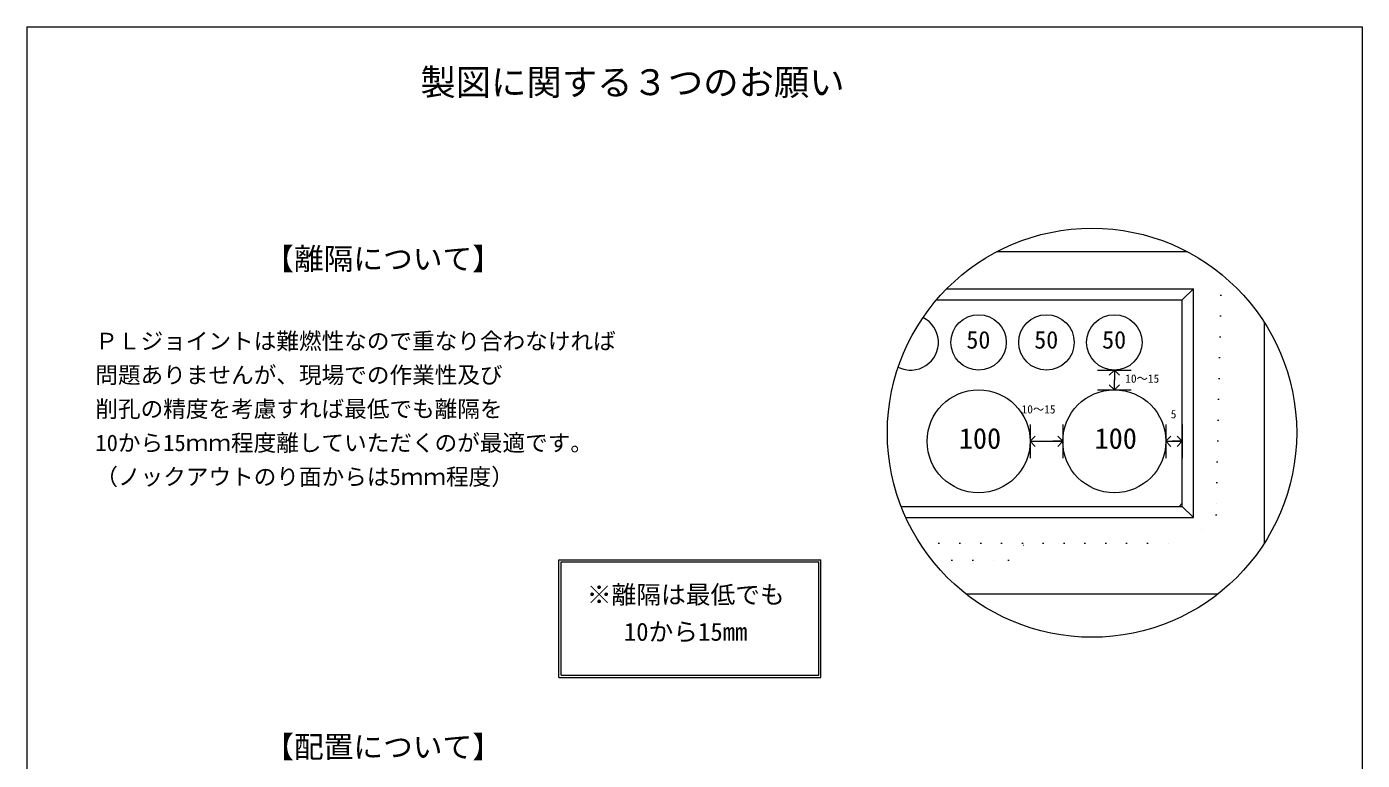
# Model space of a CAD drawing. Units: millimetres, scale not verified. Extents: x -6420 to 6420, y -3034 to 3033.
# Drawn here: x -6420 to -2340, y 791 to 3033 of the extents above; entities that cross this region are included whole.
import ezdxf
from ezdxf.enums import TextEntityAlignment as Align

# ---------------------------------------------------------------- set-up
doc = ezdxf.new("R2010")
doc.units = ezdxf.units.MM
doc.header["$LTSCALE"] = 20
doc.linetypes.add('DASHED1', pattern=[1.8, 1.2, -0.6])
doc.linetypes.add('USER5', pattern=[3.185, 0.01, -3.175])
for name, color, linetype, lineweight in [('0-2_waku', 7, 'Continuous', 18), ('0-3_gaikei', 7, 'Continuous', 18), ('0-4_kakure', 7, 'DASHED1', 5), ('0-5_sunpou', 7, 'Continuous', 5), ('0-7_hole', 7, 'Continuous', 18), ('0-8_uchigawa', 6, 'Continuous', 18), ('0-D_文字１', 7, 'Continuous', 18)]:
    doc.layers.add(name, color=color, linetype=linetype, lineweight=lineweight)
doc.styles.add('ＭＳ ゴシック', font='')
doc.styles.get('ＭＳ ゴシック').set_extended_font_data('MS Gothic')

# ---------------------------------------------------------------- blocks, each defined once
blk = doc.blocks.new('_Open90')
at = {"layer": '0-5_sunpou'}
blk.add_line((0, 0), (-1, 0), dxfattribs=at)
blk.add_lwpolyline([(-0.5, 0.5), (0, 0), (-0.5, -0.5)], dxfattribs=at)

msp = doc.modelspace()

# ---------------------------------------------------------------- linework, layer by layer
at = {"layer": '0-2_waku'}
for p, q in [((-6420.04, 3033.45), (-2340.04, 3033.45)), ((-6420.04, 3033.45), (-2340.04, 3033.45)), ((-6420.04, 3033.45), (-6420.04, -2666.55)), ((-2340.04, 3033.45), (-2340.04, -2666.55))]:
    msp.add_line(p, q, dxfattribs=at)
at = {"layer": '0-3_gaikei'}
for p, q in [((-2873.54, 2345.07), (-3457.72, 2345.07)), ((-2638.59, 1456.08), (-2638.59, 2128.58)), ((-3550.45, 1299.63), (-2780.81, 1299.63))]:
    msp.add_line(p, q, dxfattribs=at)
at = {"layer": '0-4_kakure', "linetype": 'USER5', "lineweight": 18}
for p, q in [((-3692.08, 1455.15), (-3633.14, 1455.15)), ((-3633.14, 1455.15), (-2872.82, 1455.15)), ((-3633.14, 1455.15), (-2872.82, 1455.15)), ((-3593.48, 1403.31), (-3597.67, 1340.47)), ((-3593.48, 1403.31), (-3455.24, 1403.31))]:
    msp.add_line(p, q, dxfattribs=at)
for points in [[(-2770.6, 2276.88), (-2786.42, 1541.55), (-2872.82, 1455.15)], [(-3593.48, 1403.31), (-3420.68, 1403.31), (-3368.84, 1455.15)]]:
    msp.add_lwpolyline(points, dxfattribs=at)
at = {"layer": '0-5_sunpou', "color": 150, "lineweight": 18}
for p, q in [((-3149.3, 1983.92), (-3045.62, 1983.92)), ((-3149.3, 1923.44), (-3045.62, 1923.44)), ((-3354.93, 1818.03), (-3354.93, 1714.35)), ((-3254.7, 1818.03), (-3254.7, 1714.35)), ((-2940.06, 1818.03), (-2940.06, 1714.35)), ((-2890.1, 1818.03), (-2890.1, 1714.35)), ((-3354.93, 1766.19), (-3254.7, 1766.19)), ((-2940.06, 1766.19), (-2890.1, 1766.19)), ((-2890.1, 1577.32), (-2899.65, 1567.47))]:
    msp.add_line(p, q, dxfattribs=at)
msp.add_circle((-3165.63, 1792.33), 625.17, dxfattribs=at)
at = {"layer": '0-7_hole'}
for centre, radius in [((-3512.18, 2068.59), 84.67), ((-3304.82, 2068.59), 84.67), ((-3097.46, 2068.59), 84.67), ((-3512.18, 1766.19), 157.25), ((-3097.46, 1766.19), 157.25)]:
    msp.add_circle(centre, radius, dxfattribs=at)
msp.add_arc((-3719.54, 2068.59), 84.67, 243.19936, 63.78529, dxfattribs=at)
at = {"layer": '0-8_uchigawa'}
for p, q in [((-3609.33, 2232.75), (-2855.54, 2232.75)), ((-2855.54, 1532.91), (-2855.54, 2232.75)), ((-3641.15, 2198.19), (-3633.14, 2198.19)), ((-2890.1, 1567.47), (-2890.1, 2198.19)), ((-3748.96, 1567.47), (-3633.14, 1567.47)), ((-3633.14, 1567.47), (-2890.1, 1567.47)), ((-2855.54, 1532.91), (-2890.1, 1567.47)), ((-3734.43, 1532.91), (-3633.14, 1532.91)), ((-3633.14, 1532.91), (-2855.54, 1532.91)), ((-4793.99, 1404.46), (-3993.99, 1404.46)), ((-4793.99, 1044.46), (-4793.99, 1404.46)), ((-4787.33, 1397.8), (-4000.66, 1397.8)), ((-4787.33, 1051.13), (-4787.33, 1397.8)), ((-4000.66, 1051.13), (-4000.66, 1397.8)), ((-3993.99, 1044.46), (-3993.99, 1404.46)), ((-4793.99, 1044.46), (-3993.99, 1044.46)), ((-4787.33, 1051.13), (-4000.66, 1051.13))]:
    msp.add_line(p, q, dxfattribs=at)
msp.add_lwpolyline([(-3633.14, 2198.19), (-2890.1, 2198.19), (-2855.54, 2232.75)], dxfattribs=at)

# ---------------------------------------------------------------- block references
at = {"layer": '0-5_sunpou', "xscale": 31.104, "yscale": 31.104}
for p, rotation in [((-3097.46, 1983.92), 90), ((-3097.46, 1923.44), 270), ((-3354.93, 1766.19), 180), ((-2940.06, 1766.19), 180)]:
    msp.add_blockref('_Open90', p, dxfattribs=dict(at, rotation=rotation))
for p in [(-3254.7, 1766.19), (-2890.1, 1766.19)]:
    msp.add_blockref('_Open90', p, dxfattribs=at)

# ---------------------------------------------------------------- texts
at = {"layer": '0-D_文字１', "style": 'ＭＳ ゴシック'}
for s, height, p in [('製図に関する３つのお願い', 79.18, (-5217.44, 2800.39)), ('【離隔について】', 66.51, (-5694.24, 2270.93)), ('ＰＬジョイントは難燃性なので重なり合わなければ', 50.67, (-6210.4, 2032.1)), ('50', 53.84, (-3549.49, 2033.44)), ('50', 53.84, (-3342.13, 2033.44)), ('50', 53.84, (-3134.77, 2033.44)), ('問題ありませんが、現場での作業性及び', 50.67, (-6210.4, 1928.42)), ('10～15', 25.34, (-3064.04, 1937.67)), ('削孔の精度を考慮すれば最低でも離隔を', 50.67, (-6210.4, 1824.74)), ('10～15', 25.34, (-3380.75, 1843.68)), ('5', 25.34, (-2925.18, 1828.97)), ('100', 63.34, (-3572.56, 1724.41)), ('100', 63.34, (-3157.84, 1724.41)), ('10から15ｍｍ程度離していただくのが最適です。', 50.67, (-6210.4, 1721.06)), ('（ノックアウトのり面からは5ｍｍ程度）', 50.67, (-6210.4, 1617.38)), ('※離隔は最低でも', 55.43, (-4709.17, 1253.28)), ('\u3000 10から15mm', 55.43, (-4709.17, 1139.88)), ('【配置について】', 66.51, (-5694.24, 779.13))]:
    msp.add_text(s, height=height, dxfattribs=at).set_placement(p, align=Align.BOTTOM_LEFT)

doc.saveas('drawing.dxf')
